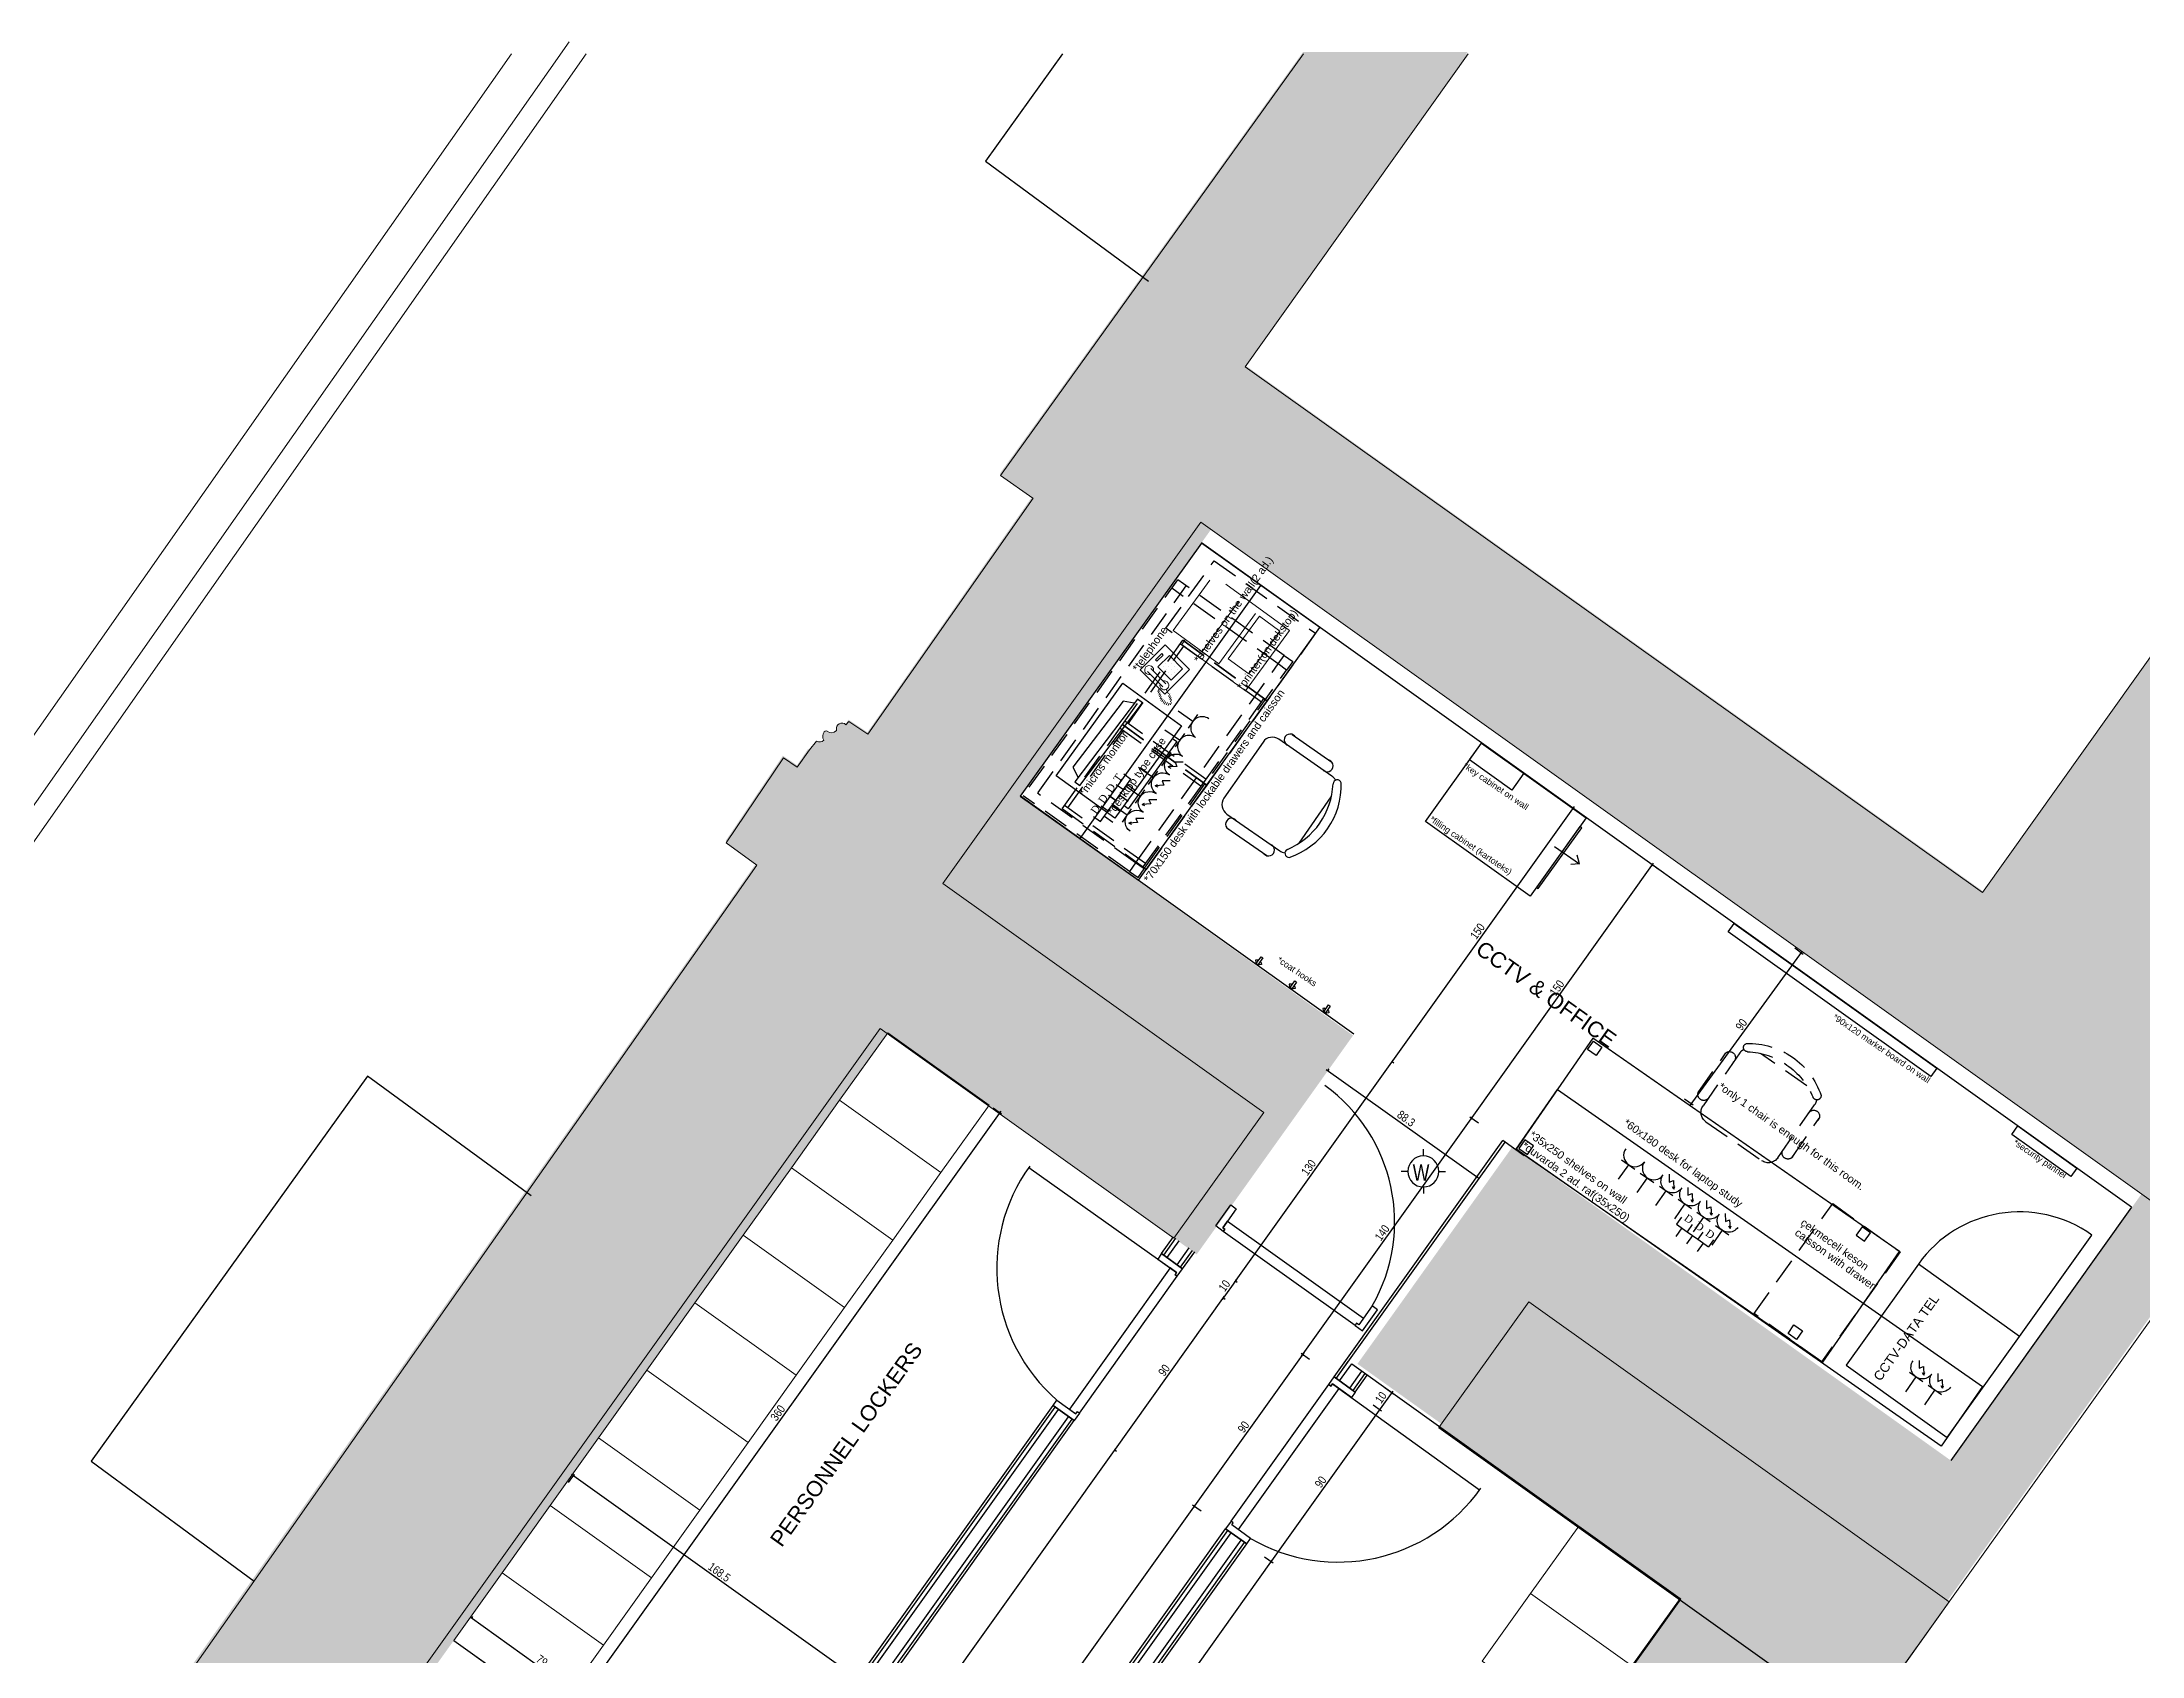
# Model space of a CAD drawing. Header units: millimetres. Extents: x 2562 to 7288, y 778 to 5635.
# Drawn here: x 5071 to 6084, y 4051 to 4829 of the extents above; entities that cross this region are included whole.
import ezdxf

# ---------------------------------------------------------------- set-up
doc = ezdxf.new("R2010")
doc.units = ezdxf.units.MM
doc.linetypes.add('D-A100-11$0$DASHED2', pattern=[0.375, 0.25, -0.125])
for name, color, linetype in [('0-gnl-barme-tarama', 251, 'Continuous'), ('0-gnl-kapi', 5, 'Continuous'), ('0-gnl-knst-metal', 3, 'Continuous'), ('0-gnl-olcu', 252, 'Continuous'), ('2-tef-hrkt-mobilya', 251, 'Continuous'), ('3-dvr-alcıkarton', 11, 'Continuous'), ('4-dsm-gorunus', 241, 'Continuous'), ('BH-DO-NOTLAR', 12, 'Continuous'), ('rev1', 7, 'Continuous')]:
    doc.layers.add(name, color=color, linetype=linetype)
for name, color, linetype, lineweight in [('e2_hatch', 250, 'Continuous', 0), ('E_BL_DAT', 7, 'Continuous', 30), ('E_BL_PRI', 7, 'Continuous', 30), ('e_telephone&data', 3, 'Continuous', 30), ('EHAT_PRI', 140, 'Continuous', 30), ('x-ref_base plan 1$0$SHG-FIXEDFURNITURE', 30, 'Continuous', 18), ('x-ref_base plan 1$0$SHG-LANDSCAPING', 252, 'Continuous', 18), ('x-ref_base plan 1$0$SHG-WALL-HATCH', 252, 'Continuous', 5), ('x-ref_base plan 1$0$SHG-WALLS LOW LEVEL', 40, 'Continuous', 25), ('x-ref_base plan 1$0$SHG-WALLS-EXISTING', 214, 'Continuous', 18)]:
    doc.layers.add(name, color=color, linetype=linetype, lineweight=lineweight)
doc.styles.add('geomim', font='ARIALN.TTF')
doc.styles.add('OFIS', font='times.ttf', dxfattribs={"width": 0.6, "height": 0.2})
doc.styles.get("Standard").update_dxf_attribs({"font": 'arial.ttf'})
doc.styles.add('TG-3', font='tg_türkçe.shx')
doc.dimstyles.new('geomim-20', dxfattribs={"dimtxt": 4, "dimasz": 1, "dimexe": 1, "dimexo": 1, "dimgap": 1, "dimtad": 1, "dimdec": 1, "dimdsep": 46, "dimtxsty": 'geomim', "dimblk": 'ARCHTICK', "dimcen": -1, "dimdle": 1, "dimadec": 0, "dimazin": 0, "dimtfac": 1, "dimtdec": 1, "dimtofl": 0, "dimtmove": 2, "dimatfit": 3, "dimldrblk": 'DOT', "dimfxl": 4, "dimfxlon": 1, "dimtolj": 1, "dimtzin": 0, "dimarcsym": 0})

# ---------------------------------------------------------------- blocks, each defined once
blk = doc.blocks.new('_ArchTick')
at = {"color": 0, "linetype": 'ByBlock', "const_width": 0.15}
blk.add_lwpolyline([(-0.5, -0.5), (0.5, 0.5)], dxfattribs=at)
blk = doc.blocks.new('_Dot')
at = {"color": 0, "linetype": 'ByBlock', "lineweight": -2}
blk.add_line((-0.5, 0), (-1, 0), dxfattribs=at)
at = {"color": 0, "linetype": 'ByBlock', "const_width": 0.5}
blk.add_lwpolyline([(-0.25, 0, 1), (0.25, 0, 1)], format="xyb", close=True, dxfattribs=at)
blk = doc.blocks.new('*D246')
at = {"layer": '0-gnl-olcu', "color": 0, "lineweight": -2, "ltscale": 3, "transparency": 16777216}
for p, q in [((-51128.5, -18118.6), (-50897.2, -17794.8)), ((-50897.8, -17795.6), (-50897, -17796.2)), ((-51127.9, -18117.8), (-51127.1, -18118.4))]:
    blk.add_line(p, q, dxfattribs=at)
for p, rotation in [((-50897.8, -17795.6), 54.4652152975009), ((-51127.9, -18117.8), 234.4652152975009)]:
    blk.add_blockref('_ArchTick', p, dxfattribs=dict(at, rotation=rotation))
at = {"layer": '0-gnl-olcu', "color": 0, "ltscale": 3, "transparency": 16777216, "insert": (-51015.3, -17954.9), "char_height": 4, "attachment_point": 5, "rotation": 54.4652, "style": 'geomim'}
blk.add_mtext('\\A1;396', dxfattribs=at)
blk = doc.blocks.new('*D247')
at = {"layer": '0-gnl-olcu', "color": 0, "lineweight": -2, "ltscale": 3, "transparency": 16777216}
for p, q in [((-50898.4, -17796.4), (-50844.9, -17721.5)), ((-50845.5, -17722.3), (-50844.7, -17722.9)), ((-50897.8, -17795.6), (-50897, -17796.2))]:
    blk.add_line(p, q, dxfattribs=at)
for p, rotation in [((-50845.5, -17722.3), 54.4652152975009), ((-50897.8, -17795.6), 234.4652152975009)]:
    blk.add_blockref('_ArchTick', p, dxfattribs=dict(at, rotation=rotation))
at = {"layer": '0-gnl-olcu', "color": 0, "ltscale": 3, "transparency": 16777216, "insert": (-50874.1, -17757.2), "char_height": 4, "attachment_point": 5, "rotation": 54.4652, "style": 'geomim'}
blk.add_mtext('\\A1;90', dxfattribs=at)
blk = doc.blocks.new('*D248')
at = {"layer": '0-gnl-olcu', "color": 0, "lineweight": -2, "ltscale": 3, "transparency": 16777216}
for p, q in [((-50846, -17723.2), (-50839.1, -17713.4)), ((-50839.7, -17714.2), (-50838.8, -17714.8)), ((-50845.5, -17722.3), (-50844.7, -17722.9))]:
    blk.add_line(p, q, dxfattribs=at)
for p, rotation in [((-50839.7, -17714.2), 54.4652152975009), ((-50845.5, -17722.3), 234.4652152975009)]:
    blk.add_blockref('_ArchTick', p, dxfattribs=dict(at, rotation=rotation))
at = {"layer": '0-gnl-olcu', "color": 0, "ltscale": 3, "transparency": 16777216, "insert": (-50845, -17716.5), "char_height": 4, "attachment_point": 5, "rotation": 54.4652, "style": 'geomim'}
blk.add_mtext('\\A1;10', dxfattribs=at)
blk = doc.blocks.new('*D249')
at = {"layer": '0-gnl-olcu', "color": 0, "lineweight": -2, "ltscale": 3, "transparency": 16777216}
for p, q in [((-50840.2, -17715), (-50763.5, -17607.6)), ((-50764.1, -17608.4), (-50763.3, -17609)), ((-50839.7, -17714.2), (-50838.8, -17714.8))]:
    blk.add_line(p, q, dxfattribs=at)
for p, rotation in [((-50764.1, -17608.4), 54.4652152975009), ((-50839.7, -17714.2), 234.4652152975009)]:
    blk.add_blockref('_ArchTick', p, dxfattribs=dict(at, rotation=rotation))
at = {"layer": '0-gnl-olcu', "color": 0, "ltscale": 3, "transparency": 16777216, "insert": (-50804.4, -17659.5), "char_height": 4, "attachment_point": 5, "rotation": 54.4652, "style": 'geomim'}
blk.add_mtext('\\A1;130', dxfattribs=at)
blk = doc.blocks.new('*D250')
at = {"layer": '0-gnl-olcu', "color": 0, "lineweight": -2, "ltscale": 3, "transparency": 16777216}
for p, q in [((-50764.7, -17609.2), (-50676.3, -17485.5)), ((-50676.9, -17486.4), (-50676.1, -17486.9)), ((-50764.1, -17608.4), (-50763.3, -17609))]:
    blk.add_line(p, q, dxfattribs=at)
for p, rotation in [((-50676.9, -17486.4), 54.4652152975009), ((-50764.1, -17608.4), 234.4652152975009)]:
    blk.add_blockref('_ArchTick', p, dxfattribs=dict(at, rotation=rotation))
at = {"layer": '0-gnl-olcu', "color": 0, "ltscale": 3, "transparency": 16777216, "insert": (-50723, -17545.6), "char_height": 4, "attachment_point": 5, "rotation": 54.4652, "style": 'geomim'}
blk.add_mtext('\\A1;150', dxfattribs=at)
blk = doc.blocks.new('*D260')
at = {"layer": '0-gnl-olcu', "color": 0, "lineweight": -2, "ltscale": 3, "transparency": 16777216}
for p, q in [((-51208.7, -17876.1), (-51142.8, -17923.2)), ((-51208, -17876.9), (-51207.3, -17875.9)), ((-51143.7, -17922.8), (-51143, -17921.8))]:
    blk.add_line(p, q, dxfattribs=at)
for p, rotation in [((-51207.9, -17876.7), 144.4652152973796), ((-51143.6, -17922.6), 324.4652152973796)]:
    blk.add_blockref('_ArchTick', p, dxfattribs=dict(at, rotation=rotation))
at = {"layer": '0-gnl-olcu', "color": 0, "ltscale": 3, "transparency": 16777216, "insert": (-51174, -17897.2), "char_height": 4, "attachment_point": 5, "rotation": 324.4652, "style": 'geomim'}
blk.add_mtext('\\A1;79', dxfattribs=at)
blk = doc.blocks.new('*D285')
at = {"layer": '0-gnl-olcu', "color": 0, "lineweight": -2, "ltscale": 3, "transparency": 16777216}
for p, q in [((-51161.2, -17811.3), (-51158.3, -17807.3)), ((-51020.9, -17906.6), (-51159.7, -17807.5)), ((-51024.1, -17909.3), (-51021.1, -17905.2))]:
    blk.add_line(p, q, dxfattribs=at)
for p, rotation in [((-51158.8, -17808.1), 144.4652152973796), ((-51021.7, -17906), 324.4652152973796)]:
    blk.add_blockref('_ArchTick', p, dxfattribs=dict(at, rotation=rotation))
at = {"layer": '0-gnl-olcu', "color": 0, "ltscale": 3, "transparency": 16777216, "insert": (-51088.5, -17854.6), "char_height": 4, "attachment_point": 5, "rotation": 324.4652, "style": 'geomim'}
blk.add_mtext('\\A1;168.5', dxfattribs=at)
blk = doc.blocks.new('*D288')
at = {"layer": '0-gnl-olcu', "color": 0, "lineweight": -2, "ltscale": 3, "transparency": 16777216}
for p, q in [((-50795.9, -17612.2), (-50722.4, -17664.6)), ((-50795.1, -17612.8), (-50794.5, -17611.9)), ((-50723.3, -17664), (-50722.7, -17663.2))]:
    blk.add_line(p, q, dxfattribs=at)
for p, rotation in [((-50795.1, -17612.8), 144.4652152973796), ((-50723.3, -17664), 324.4652152973796)]:
    blk.add_blockref('_ArchTick', p, dxfattribs=dict(at, rotation=rotation))
at = {"layer": '0-gnl-olcu', "color": 0, "ltscale": 3, "transparency": 16777216, "insert": (-50757.4, -17635.9), "char_height": 4, "attachment_point": 5, "rotation": 324.4652, "style": 'geomim'}
blk.add_mtext('\\A1;88.3', dxfattribs=at)
blk = doc.blocks.new('CHAIR7')
at = {"color": 0}
for p, q in [((0.508, 0.305), (0.076, 0.305)), ((0.13, 0.382), (0.454, 0.382)), ((0, 0.229), (0, -0.229)), ((0.584, -0.189), (0.584, 0.189)), ((0.076, -0.305), (0.508, -0.305)), ((0.13, -0.381), (0.454, -0.381))]:
    blk.add_line(p, q, dxfattribs=at)
for centre, radius, start, end in [((0.076, 0.229), 0.0762, 90, 180), ((0.141, 0.344), 0.0397, 73.7398, 286.2602), ((0.443, 0.344), 0.0397, 253.7398, 106.2602), ((0.508, 0.229), 0.0762, 62.4156, 90), ((0.568, 0.282), 0.0279, 53.3099, 212.0274), ((0.178, 0), 0.508, 323.1301, 36.8699), ((0.123, 0), 0.499, 327.5758, 32.4242), ((0.076, -0.229), 0.0762, 180, 270), ((0.568, -0.282), 0.0279, 147.9726, 306.6901), ((0.141, -0.343), 0.0397, 73.7398, 286.2602), ((0.443, -0.343), 0.0397, 253.7398, 106.2602), ((0.508, -0.229), 0.0762, 270, 297.5844)]:
    blk.add_arc(centre, radius, start, end, dxfattribs=at)
blk = doc.blocks.new('RECTANG')
for p, q in [((1, 1), (0, 1)), ((0, 1), (0, 0)), ((1, 0), (1, 1)), ((0, 0), (1, 0))]:
    blk.add_line(p, q)
blk = doc.blocks.new('FNPHONE')
for p, q in [((-7.29, 6.54), (-7.29, 1.54)), ((-6.29, 6.54), (-6.29, 1.54)), ((-9.1, 0.22), (-9.7, 0.02)), ((-8.9, 0.62), (-9.5, 0.42)), ((-8.7, 1.02), (-9.3, 0.82)), ((-8.5, 1.42), (-9.1, 1.22)), ((-8.3, 1.82), (-8.9, 1.62)), ((-7.14, 0.56), (-7.5, -0.58)), ((-3.87, 4.85), (-3.87, 4.85)), ((-3.87, 3.91), (-3.87, 3.91)), ((-3.87, 2.97), (-3.87, 2.97)), ((-3.87, 2.03), (-3.87, 2.03)), ((-2.94, 4.85), (-2.94, 4.85)), ((-2.94, 3.91), (-2.94, 3.91)), ((-2.94, 2.97), (-2.94, 2.97)), ((-2.94, 2.03), (-2.94, 2.03)), ((-2, 4.85), (-2, 4.85)), ((-2, 3.91), (-2, 3.91)), ((-2, 2.97), (-2, 2.97)), ((-2, 2.03), (-2, 2.03)), ((-9.3, -0.18), (-9.9, -0.38)), ((-9.3, -0.58), (-9.9, -0.78)), ((-9.3, -0.98), (-9.9, -1.18)), ((-9.3, -1.38), (-9.9, -1.58)), ((-9.1, -1.78), (-9.7, -1.98)), ((-8.9, -2.18), (-9.5, -2.38)), ((-8.43, -2.46), (-9.03, -2.66)), ((-7.9, -1.98), (-8.5, -2.18)), ((-7.7, -1.58), (-8.3, -1.78)), ((-7.5, -1.18), (-8.1, -1.38)), ((-7.3, -0.78), (-7.9, -0.98))]:
    blk.add_line(p, q)
for centre, start, end in [((-6.79, 6.54), 298.4915, 241.5085), ((-6.79, 1.54), 118.4915, 61.5085)]:
    blk.add_arc(centre, 1.05, start, end)
for p, xscale, yscale, zscale in [((-8.21, 0), 8.20528234483245, 8.104073169521023, 8.20528234483245), ((-4.81, 1.25), 3.75, 4.375, 3.75), ((-4.03, 6.72), 2.03125, 0.46875, 2.03125)]:
    blk.add_blockref('RECTANG', p, dxfattribs=dict(xscale=xscale, yscale=yscale, zscale=zscale))
blk = doc.blocks.new('TELEPH')
at = {"xscale": -2.071831620999998, "yscale": 2.071831620999998, "zscale": 2.071831620999998, "rotation": 180.0000000000012}
blk.add_blockref('FNPHONE', (-2022.6, -1052.6), dxfattribs=at)
blk = doc.blocks.new('50-608')
at = {"layer": 'e_telephone&data'}
for p, q in [((0, 1.17), (0, 1.67)), ((-1.17, 0), (-1.67, 0)), ((1.17, 0), (1.67, 0)), ((0, -1.17), (0, -1.67))]:
    blk.add_line(p, q, dxfattribs=at)
blk.add_circle((0, 0), 1.17, dxfattribs=at)
at = {"layer": 'e_telephone&data', "color": 7, "style": 'TG-3', "width": 0.8}
blk.add_text('W', height=1.25, dxfattribs=at).set_placement((-0.46, -0.71))
blk = doc.blocks.new('P')
at = {"layer": 'E_BL_PRI'}
blk.add_line((-13, -6.1), (-13, 5.8), dxfattribs=at)
blk.add_arc((-21.4, 0), 8.33, 270, 90, dxfattribs=at)
at = {"layer": 'EHAT_PRI'}
blk.add_line((-13, 0), (0, 0), dxfattribs=at)
blk = doc.blocks.new('UPS')
at = {"layer": 'E_BL_PRI'}
for p, q in [((-21535.2, -19151.4), (-21537.4, -19151.3)), ((-21537.4, -19151.3), (-21536.2, -19155.3)), ((-21536.5, -19147.8), (-21535.2, -19151.4)), ((-21534.6, -19158.1), (-21530.1, -19151.7)), ((-21536.2, -19155.3), (-21537.1, -19154.3)), ((-21536.2, -19155.3), (-21536, -19154))]:
    blk.add_line(p, q, dxfattribs=at)
blk.add_arc((-21536.8, -19151.6), 5.51, 235, 55, dxfattribs=at)
at = {"layer": 'EHAT_PRI'}
blk.add_line((-21532.3, -19154.8), (-21525.2, -19159.8), dxfattribs=at)
blk = doc.blocks.new('PD')
at = {"layer": 'E_BL_DAT'}
for p, q in [((-7.9, 23), (-7.9, 12.5)), ((-7.9, 12.5), (7.9, 12.5)), ((7.9, 23), (7.9, 12.5))]:
    blk.add_line(p, q, dxfattribs=at)
at = {"layer": 'E_BL_DAT', "color": 4}
blk.add_line((0, 12.5), (0, 0), dxfattribs=at)
at = {"layer": 'E_BL_DAT', "color": 3, "linetype": 'Continuous', "style": 'OFIS'}
blk.add_text('D', height=9, dxfattribs=at).set_placement((-4.3, 21.7))
blk = doc.blocks.new('computer_plan')
at = {"color": 0, "linetype": 'ByBlock'}
blk.add_lwpolyline([(-25, 0), (-25, 3), (25, 3), (25, 0)], close=True, dxfattribs=at)
blk.add_lwpolyline([(-22.4, 3), (-20, 8), (20, 8), (22.4, 3)], dxfattribs=at)
blk = doc.blocks.new('boh')
at = {"layer": '0-gnl-barme-tarama'}
blk.add_hatch(color=256, dxfattribs=at).paths.add_polyline_path([(-50495.7, -17868.93), (-50698.33, -17724.21), (-50741.63, -17784.83), (-50581.32, -17899.33), (-50837.05, -18257.38), (-50896.62, -18340.79), (-51053.27, -18228.91), (-51095.11, -18287.5), (-50896.15, -18429.61)])
at = {"layer": 'rev1', "ltscale": 3}
h = blk.add_hatch(dxfattribs=at)
h.set_pattern_fill('ANSI36', color=251, angle=54.46522)
h.set_pattern_definition([(99.465215, (-47418.1403, 264.5756), (-4.04549296, 4.9584802), [7.9375, -1.5875, 0, -1.5875])])
h.paths.add_polyline_path([(-50985.33, -18553.13), (-50958.97, -18516.23), (-51106.44, -18410.9), (-51124.66, -18436.41), (-51124.66, -18436.41), (-51192.08, -18530.81), (-51491.15, -18316.38), (-51420.63, -18217.63), (-51472.28, -18181.56), (-51394.98, -18073.33), (-51219.03, -18199), (-51149.87, -18102.16), (-51295.53, -17998.13), (-51006.99, -17594.14), (-50858.38, -17701.39), (-50782.99, -17595.84), (-50943.37, -17480.58), (-50851.64, -17352.14), (-50402.89, -17672.24), (-50494.71, -17800.82), (-50706.29, -17649.7), (-50780.89, -17754.15), (-50624.21, -17866.04), (-50913.45, -18271.02), (-51074.76, -18156.21), (-51143.55, -18252.51), (-50989.35, -18362.24), (-51001.36, -18379.05), (-50908.41, -18445.43), (-50371.75, -17693.67), (-50521.85, -17586.47), (-50479.85, -17525.93), (-50835.29, -17272.55), (-50727.73, -17121.67), (-50807.08, -17121.67), (-50953.26, -17324.94), (-50937.55, -17335.86), (-51017.12, -17449.67), (-51026.27, -17443.57), (-51038.95, -17462.59), (-51045.74, -17457.74), (-51051.03, -17465.57), (-51057.86, -17460.95), (-51085.43, -17501.97), (-51070.51, -17512.44), (-51420.02, -18009.38), (-51432.49, -18000.81), (-51455.53, -18032.47), (-51447.35, -18038.22), (-51449.05, -18040.69), (-51443.75, -18047.14), (-51552.85, -18194.01), (-51564.64, -18185.66), (-51586.65, -18215.31), (-51573.83, -18224.46), (-51590.22, -18249), (-51527.45, -18293.83), (-51556.19, -18339.03), (-51157.76, -18627.66), (-51143.01, -18607.01), (-51196.72, -18568.66), (-51117.97, -18458.39)])
blk.add_lwpolyline([(-50741.63, -17784.83), (-50581.32, -17899.33), (-50837.05, -18257.38)])
at = {"layer": '0-gnl-kapi'}
for p, q in [((-50871.2, -17707.94), (-50939.37, -17659.59)), ((-50789.81, -17766.06), (-50721.97, -17814.86))]:
    blk.add_line(p, q, dxfattribs=at)
for points in [[(-50849.2, -17687.68), (-50841.93, -17677.51), (-50839.32, -17679.37), (-50845.83, -17688.5), (-50844.79, -17689.25), (-50845.54, -17690.29)], [(-50849.2, -17687.68), (-50841.93, -17677.51), (-50839.32, -17679.37), (-50845.83, -17688.5), (-50844.79, -17689.25), (-50845.54, -17690.29)], [(-50845.54, -17690.29), (-50844.79, -17689.25), (-50845.83, -17688.5), (-50843.59, -17685.36), (-50778.03, -17732.19), (-50780.27, -17735.33), (-50781.31, -17734.58), (-50782.06, -17735.63)], [(-50865.15, -17708.29), (-50875.32, -17701.02), (-50877.19, -17703.64), (-50868.06, -17710.16), (-50868.81, -17711.2), (-50867.76, -17711.95)], [(-50865.15, -17708.29), (-50875.32, -17701.02), (-50877.19, -17703.64), (-50868.06, -17710.16), (-50868.81, -17711.2), (-50867.76, -17711.95)], [(-50867.76, -17711.95), (-50868.81, -17711.2), (-50868.06, -17710.16), (-50871.2, -17707.92), (-50919.77, -17775.92), (-50916.63, -17778.17), (-50915.89, -17777.12), (-50914.84, -17777.87)], [(-50771.14, -17728.07), (-50773.75, -17726.2), (-50780.27, -17735.33), (-50781.31, -17734.58), (-50782.06, -17735.63), (-50778.4, -17738.24)], [(-50794.73, -17764.11), (-50793.68, -17764.86), (-50792.93, -17763.81), (-50789.79, -17766.06), (-50838.37, -17834.06), (-50841.51, -17831.82), (-50840.76, -17830.78), (-50841.8, -17830.03)], [(-50792.11, -17760.45), (-50781.94, -17767.72), (-50783.81, -17770.33), (-50792.93, -17763.81), (-50793.68, -17764.86), (-50794.73, -17764.11)], [(-50792.11, -17760.45), (-50781.94, -17767.72), (-50783.81, -17770.33), (-50792.93, -17763.81), (-50793.68, -17764.86), (-50794.73, -17764.11)], [(-50927.63, -17774.26), (-50925.76, -17771.65), (-50916.63, -17778.17), (-50915.89, -17777.12), (-50914.84, -17777.87), (-50917.45, -17781.53)], [(-50834.25, -17840.96), (-50832.38, -17838.34), (-50841.51, -17831.82), (-50840.76, -17830.78), (-50841.8, -17830.03), (-50844.42, -17833.69)]]:
    blk.add_lwpolyline(points, close=True, dxfattribs=at)
for centre, radius, start, end in [((-50844.17, -17685.76), 81.2, 330.13064, 54.10067), ((-50870.46, -17708.05), 84.28, 144.25348, 228.98989), ((-50790.17, -17765.4), 84.28, 239.94054, 324.67695)]:
    blk.add_arc(centre, radius, start, end, dxfattribs=at)
at = {"layer": '0-gnl-knst-metal', "color": 252}
for p, q in [((-50708.1, -17648.41), (-50708.1, -17648.41)), ((-50703.22, -17651.9), (-50703.22, -17651.9)), ((-50872.67, -17702.91), (-50866.86, -17694.78)), ((-50867.79, -17706.4), (-50861.98, -17698.26)), ((-50789.47, -17762.34), (-50783.65, -17754.2)), ((-50789.47, -17762.34), (-50783.65, -17754.2)), ((-50784.58, -17765.83), (-50778.77, -17757.69)), ((-50784.58, -17765.83), (-50778.77, -17757.69)), ((-51155.14, -18098.4), (-50924.98, -17776.15)), ((-51150.25, -18101.89), (-50920.1, -17779.64)), ((-51071.93, -18157.83), (-50841.77, -17835.58)), ((-51067.05, -18161.32), (-50836.89, -17839.07))]:
    blk.add_line(p, q, dxfattribs=at)
at = {"layer": '2-tef-hrkt-mobilya', "linetype": 'D-A100-11$0$DASHED2', "ltscale": 50}
for p, q in [((-50939.11, -17476.14, 0), (-50867.47, -17376.22, 0)), ((-50934.82, -17478.74, -0.01), (-50863.4, -17379.12, 0)), ((-50819.08, -17416.76, 0), (-50870.39, -17380.28, 0)), ((-50816.18, -17412.69, 0), (-50867.47, -17376.22, 0)), ((-50887.58, -17512.32, -0.01), (-50819.08, -17416.76, 0)), ((-50883.52, -17515.24, 0), (-50815.01, -17419.67, 0)), ((-50890.74, -17516.73, -0.01), (-50942.05, -17480.25, -0.01)), ((-50887.8, -17512.68, -0.01), (-50935.07, -17479.08, -0.01))]:
    blk.add_line(p, q, dxfattribs=at)
at = {"layer": '2-tef-hrkt-mobilya'}
blk.add_line((-50827.65, -17378.88, 0), (-50914.74, -17500.83), dxfattribs=at)
at = {"layer": '2-tef-hrkt-mobilya', "color": 12, "linetype": 'D-A100-11$0$DASHED2', "ltscale": 50, "extrusion": (0.000102458, 5.26332e-05, 1)}
for p, q in [((-50891.39, -17445.53, 0.01), (-50864.6, -17408.14, 0)), ((-50866.23, -17406.97, 0), (-50827.21, -17434.93, 0)), ((-50826.04, -17433.3, 0), (-50855.16, -17473.95, 0.01)), ((-50920.51, -17486.17, 0.01), (-50893.72, -17448.78, 0.01)), ((-50895.35, -17447.62, 0.01), (-50856.33, -17475.57, 0.01)), ((-50854, -17472.32, 0.01), (-50893.02, -17444.36, 0.01)), ((-50855.16, -17473.95, 0.01), (-50884.28, -17514.59, 0.01)), ((-50883.12, -17512.96, 0.01), (-50922.14, -17485.01, 0.01))]:
    blk.add_line(p, q, dxfattribs=at)
at = {"layer": '2-tef-hrkt-mobilya', "linetype": 'D-A100-11$0$DASHED2', "ltscale": 50, "extrusion": (8.41021e-05, -5.85164e-05, -1)}
for p, q in [((-50616.64, -17623.4, 0), (-50603.33, -17604.26, 0)), ((-50596.54, -17604.25, 0), (-50614.3, -17629.77, 0)), ((-50564.22, -17620.05, 0.01), (-50586.56, -17604.51, 0)), ((-50578.27, -17654.84, 0.01), (-50560.51, -17629.32, 0.01)), ((-50612.93, -17637.41, 0), (-50585.9, -17656.21, 0.01)), ((-50571.54, -17654.78, 0.01), (-50558.23, -17635.64, 0.01))]:
    blk.add_line(p, q, dxfattribs=at)
at = {"layer": '2-tef-hrkt-mobilya', "ltscale": 3}
blk.add_line((-50461.65, -17740.89), (-50426.78, -17692.06), dxfattribs=at)
at = {"layer": '2-tef-hrkt-mobilya', "extrusion": (-5.95483e-05, -8.33765e-05, -1), "elevation": 4.48}
blk.add_lwpolyline([(50799.08, -17399.1), (50856.13, -17358.54), (50943.49, -17480.48), (50886.44, -17521.04), (50799.08, -17399.1)], dxfattribs=at)
at = {"layer": '2-tef-hrkt-mobilya', "color": 12, "linetype": 'D-A100-11$0$DASHED2', "ltscale": 50, "extrusion": (0.000102458, 5.26332e-05, 1), "elevation": -6.12}
for points in [[(-50801.12, -17401.95), (-50824.42, -17434.46), (-50873.19, -17399.52), (-50849.89, -17367)], [(-50824.42, -17434.46), (-50853.54, -17475.11), (-50894.18, -17445.99), (-50865.06, -17405.34)], [(-50853.54, -17475.11), (-50882.66, -17515.75), (-50923.3, -17486.63), (-50894.18, -17445.99)]]:
    blk.add_lwpolyline(points, close=True, dxfattribs=at)
at = {"layer": '2-tef-hrkt-mobilya', "linetype": 'D-A100-11$0$DASHED2', "ltscale": 800, "extrusion": (0.000246011, 0.001021, 0.999999), "elevation": -30.29}
blk.add_lwpolyline([(-50819.08, -17416.74), (-50816.16, -17412.68), (-50812.1, -17415.59), (-50815.01, -17419.65)], close=True, dxfattribs=at)
at = {"layer": '2-tef-hrkt-mobilya'}
for points in [[(-50897.81, -17491.16), (-50926.18, -17470.66), (-50894.01, -17426.05), (-50865.64, -17446.55)], [(-50700.66, -17469.4), (-50706.48, -17477.53), (-50726.82, -17463), (-50721.01, -17454.87)], [(-50828.86, -17561.73), (-50829.67, -17561.15), (-50827.35, -17557.9), (-50826.53, -17558.48)], [(-50812.58, -17573.36), (-50813.39, -17572.78), (-50811.07, -17569.52), (-50810.26, -17570.1)], [(-50796.31, -17584.98), (-50797.12, -17584.4), (-50794.79, -17581.15), (-50793.98, -17581.73)]]:
    blk.add_lwpolyline(points, close=True, dxfattribs=at)
for points in [[(-50870.02, -17452.64), (-50868, -17454.1), (-50891.39, -17486.54), (-50893.42, -17485.08)], [(-50828.97, -17560.17), (-50829.1, -17559.39), (-50830.09, -17559.55), (-50829.76, -17561.53), (-50829.26, -17561.44)], [(-50828.15, -17560.75), (-50827.37, -17560.62), (-50827.21, -17561.61), (-50829.18, -17561.94), (-50829.26, -17561.44)], [(-50812.69, -17571.79), (-50812.82, -17571.01), (-50813.81, -17571.18), (-50813.48, -17573.15), (-50812.99, -17573.07)], [(-50811.88, -17572.38), (-50811.1, -17572.25), (-50810.93, -17573.23), (-50812.91, -17573.56), (-50812.99, -17573.07)], [(-50796.42, -17583.42), (-50796.55, -17582.64), (-50797.53, -17582.8), (-50797.21, -17584.77), (-50796.71, -17584.69)], [(-50795.6, -17584), (-50794.82, -17583.87), (-50794.66, -17584.86), (-50796.63, -17585.18), (-50796.71, -17584.69)]]:
    blk.add_lwpolyline(points, dxfattribs=at)
at = {"layer": '2-tef-hrkt-mobilya', "ltscale": 3}
for points in [[(-50670.55, -17490.9), (-50697.58, -17528.74), (-50748.03, -17492.71), (-50721.01, -17454.87)], [(-50693.72, -17525.05), (-50672.79, -17495.75), (-50673.61, -17495.17), (-50694.53, -17524.47)], [(-50504.46, -17615.67), (-50602.11, -17545.93), (-50599.21, -17541.86), (-50501.55, -17611.6)], [(-50434.04, -17659.82), (-50436.95, -17663.89), (-50465.43, -17643.55), (-50462.53, -17639.48)], [(-50510.48, -17706.02), (-50545.35, -17754.84), (-50496.53, -17789.72), (-50461.65, -17740.89)]]:
    blk.add_lwpolyline(points, close=True, dxfattribs=at)
at = {"layer": '2-tef-hrkt-mobilya', "linetype": 'D-A100-11$0$DASHED2', "ltscale": 800, "extrusion": (-0.000887843, -0.000561358, 0.999999), "elevation": 55.01}
blk.add_lwpolyline([(-50887.81, -17512.64), (-50890.72, -17516.7), (-50886.65, -17519.62), (-50883.74, -17515.55)], close=True, dxfattribs=at)
at = {"layer": '2-tef-hrkt-mobilya', "extrusion": (8.41021e-05, -5.85164e-05, -1), "elevation": -3.21}
blk.add_lwpolyline([(50667.33, -17597.09), (50704.41, -17650.59), (50556.55, -17753.36), (50519.53, -17699.93)], close=True, dxfattribs=at)
at = {"layer": '2-tef-hrkt-mobilya', "linetype": 'D-A100-11$0$DASHED2', "ltscale": 800, "extrusion": (0.000315371, -0.000218103, 1), "elevation": -12.16}
blk.add_lwpolyline([(-50663.02, -17601.41), (-50665.86, -17605.52), (-50669.97, -17602.67), (-50667.13, -17598.56)], close=True, dxfattribs=at)
at = {"layer": '2-tef-hrkt-mobilya', "extrusion": (1.94112e-07, 1.0165e-07, 1), "elevation": -0.03}
blk.add_lwpolyline([(-50704.41, -17650.59), (-50684.47, -17621.82), (-50479.56, -17765.03), (-50499.49, -17793.8)], close=True, dxfattribs=at)
at = {"layer": '2-tef-hrkt-mobilya', "linetype": 'D-A100-11$0$DASHED2', "ltscale": 800, "extrusion": (0.00031511, -0.00021848, 1), "elevation": -12.14}
blk.add_lwpolyline([(-50698.9, -17653.19), (-50696.06, -17649.08), (-50700.17, -17646.23), (-50703.01, -17650.34)], close=True, dxfattribs=at)
at = {"layer": '2-tef-hrkt-mobilya', "color": 12, "linetype": 'D-A100-11$0$DASHED2', "ltscale": 50, "extrusion": (-5.26332e-05, 0.000102458, 1), "elevation": 0.84}
blk.add_lwpolyline([(-50551.77, -17676.89), (-50519.25, -17700.19), (-50557.2, -17753.24), (-50589.71, -17729.94)], close=True, dxfattribs=at)
at = {"layer": '2-tef-hrkt-mobilya', "linetype": 'D-A100-11$0$DASHED2', "ltscale": 800, "extrusion": (-0.000314129, 0.000219889, 1), "elevation": 11.98}
blk.add_lwpolyline([(-50537.61, -17688.07), (-50540.47, -17692.17), (-50536.38, -17695.03), (-50533.51, -17690.93)], close=True, dxfattribs=at)
at = {"layer": '2-tef-hrkt-mobilya', "linetype": 'D-A100-11$0$DASHED2', "ltscale": 800, "extrusion": (-0.000316344, 0.000216689, 1), "elevation": 12.15}
blk.add_lwpolyline([(-50573.27, -17739.53), (-50570.44, -17735.4), (-50566.32, -17738.23), (-50569.15, -17742.35)], close=True, dxfattribs=at)
at = {"layer": '2-tef-hrkt-mobilya', "linetype": 'D-A100-11$0$DASHED2', "ltscale": 50, "extrusion": (8.41021e-05, -5.85164e-05, -1)}
for centre, radius, start, end in [((50601.53, -17606.49, -3.23), 2.86, 18.56915, 231.08956), ((50592.04, -17607.38, -3.23), 5.49, 34.82935, 62.41379), ((50592.77, -17601.65, -3.23), 2.01, 272.80194, 71.51941), ((50592.1, -17636.3, -3.23), 36.58, 87.95945, 161.69925), ((50594.38, -17639.57, -3.23), 35.92, 92.4051, 157.2536), ((50613.93, -17624.31, -3.23), 2.86, 198.56915, 51.08956), ((50559.38, -17624.88, -3.23), 2.01, 178.13929, 336.85676), ((50609.79, -17632.9, -3.23), 5.49, 304.82935, 34.82935), ((50560.94, -17634.73, -3.23), 2.86, 18.56915, 231.08956), ((50565.01, -17626.19, -3.23), 5.49, 187.24491, 214.82935), ((50582.77, -17651.71, -3.23), 5.49, 214.82935, 304.82935), ((50573.34, -17652.56, -3.23), 2.86, 198.56915, 51.08956)]:
    blk.add_arc(centre, radius, start, end, dxfattribs=at)
at = {"layer": '2-tef-hrkt-mobilya', "ltscale": 3}
blk.add_arc((-50461.65, -17740.89), 60, 54.46522, 144.46522, dxfattribs=at)
at = {"layer": '3-dvr-alcıkarton'}
for p, q in [((-50792.11, -17760.45), (-50710.74, -17646.53)), ((-50791.09, -17761.18), (-50709.73, -17647.25)), ((-50700.57, -17653.79), (-50710.74, -17646.53)), ((-50701.59, -17653.06), (-50701.59, -17653.06)), ((-50700.57, -17653.79), (-50700.57, -17653.79)), ((-50875.32, -17701.02), (-50869.51, -17692.89)), ((-50874.3, -17701.75), (-50868.49, -17693.61)), ((-50875.32, -17701.02), (-50865.15, -17708.29)), ((-50866.16, -17707.56), (-50860.35, -17699.43)), ((-50865.15, -17708.29), (-50859.33, -17700.15)), ((-50791.09, -17761.18), (-50785.28, -17753.04)), ((-50781.94, -17767.72), (-50792.11, -17760.45)), ((-50782.96, -17766.99), (-50777.14, -17758.85)), ((-50782.96, -17766.99), (-50777.14, -17758.85)), ((-50781.94, -17767.72), (-50776.13, -17759.58)), ((-50781.94, -17767.72), (-50776.13, -17759.58)), ((-51157.78, -18096.51), (-50927.63, -17774.26)), ((-51156.76, -18097.24), (-50926.61, -17774.99)), ((-50927.63, -17774.26), (-50917.45, -17781.53)), ((-51148.63, -18103.05), (-50918.47, -17780.8)), ((-51147.61, -18103.78), (-50917.45, -17781.53)), ((-51074.57, -18155.94), (-50844.42, -17833.69)), ((-51073.56, -18156.67), (-50843.4, -17834.42)), ((-50834.25, -17840.96), (-50844.42, -17833.69)), ((-51065.42, -18162.48), (-50835.26, -17840.23)), ((-51064.4, -18163.21), (-50834.25, -17840.96)), ((-51216.49, -17887.46), (-51151.98, -17933.53))]:
    blk.add_line(p, q, dxfattribs=at)
at = {"layer": 'BH-DO-NOTLAR', "ltscale": 3}
for p, q in [((-50685.95, -17504.8), (-50673.85, -17513.02)), ((-50673.85, -17513.02), (-50678.04, -17513.5)), ((-50673.85, -17513.02), (-50674.94, -17508.95))]:
    blk.add_line(p, q, dxfattribs=at)
at = {"layer": 'e2_hatch'}
for p, q in [((-50852.03, -17376.35), (-50869.71, -17400.59)), ((-50813.7, -17400.6), (-50844.4, -17378.21)), ((-50855.77, -17410.76), (-50838.09, -17386.52)), ((-50869.71, -17400.59), (-50847.69, -17416.65)), ((-50847.69, -17416.65), (-50830.01, -17392.42)), ((-50834.92, -17429.69), (-50813.7, -17400.6)), ((-50863.85, -17404.87), (-50865.62, -17407.29)), ((-50865.62, -17407.29), (-50834.92, -17429.69))]:
    blk.add_line(p, q, dxfattribs=at)
blk.add_lwpolyline([(-50828.16, -17393.77), (-50843.14, -17414.31), (-50833.21, -17421.56), (-50818.23, -17401.01)], close=True, dxfattribs=at)
at = {"layer": 'E_BL_DAT'}
for p, q in [((-50893.74, -17477.34, 0), (-50890.09, -17472.21, 0)), ((-50893.51, -17469.77, 0), (-50890.09, -17472.21, 0)), ((-50897.16, -17474.91, 0), (-50893.74, -17477.34, 0))]:
    blk.add_line(p, q, dxfattribs=at)
at = {"layer": 'E_BL_DAT', "color": 4}
blk.add_line((-50891.92, -17474.77, 0), (-50887.84, -17477.67, 0), dxfattribs=at)
at = {"layer": 'rev1', "ltscale": 3}
for p, q in [((-50407.71, -17678.62), (-50856.1, -17358.38)), ((-50782.56, -17595.23), (-50943.28, -17480.45)), ((-50407.71, -17678.62), (-50494.89, -17800.69)), ((-50783.65, -17754.2), (-50624.97, -17867.54)), ((-50913.65, -18270.87), (-50624.97, -17867.54))]:
    blk.add_line(p, q, dxfattribs=at)
at = {"layer": 'x-ref_base plan 1$0$SHG-FIXEDFURNITURE', "ltscale": 3}
for points in [[(-51007.26, -17594.51), (-51030.5, -17627.06), (-50981.68, -17661.93), (-50958.43, -17629.38)], [(-51030.5, -17627.06), (-51053.75, -17659.61), (-51004.93, -17694.48), (-50981.68, -17661.93)], [(-51053.75, -17659.61), (-51077, -17692.16), (-51028.17, -17727.03), (-51004.93, -17694.48)], [(-51077, -17692.16), (-51100.25, -17724.71), (-51051.42, -17759.58), (-51028.17, -17727.03)], [(-51100.25, -17724.71), (-51123.49, -17757.26), (-51074.67, -17792.13), (-51051.42, -17759.58)], [(-51123.49, -17757.26), (-51146.74, -17789.81), (-51097.92, -17824.68), (-51074.67, -17792.13)], [(-51146.74, -17789.81), (-51169.99, -17822.36), (-51121.16, -17857.23), (-51097.92, -17824.68)], [(-51169.99, -17822.36), (-51193.24, -17854.91), (-51144.41, -17889.78), (-51121.16, -17857.23)], [(-50625.38, -17867.25), (-50648.63, -17899.8), (-50697.45, -17864.92), (-50674.2, -17832.37)], [(-51193.24, -17854.91), (-51216.49, -17887.46), (-51167.66, -17922.33), (-51144.41, -17889.78)], [(-50648.63, -17899.8), (-50671.87, -17932.35), (-50720.7, -17897.48), (-50697.45, -17864.92)]]:
    blk.add_lwpolyline(points, close=True, dxfattribs=at)
at = {"layer": 'x-ref_base plan 1$0$SHG-WALL-HATCH'}
blk.add_lwpolyline([(-51095.11, -18287.5), (-51053.27, -18228.91), (-50896.62, -18340.79), (-50581.32, -17899.33), (-50741.63, -17784.83), (-50698.33, -17724.21), (-50495.7, -17868.93), (-50896.15, -18429.61)], close=True, dxfattribs=at)
at = {"layer": 'x-ref_base plan 1$0$SHG-WALLS-EXISTING'}
for p, q in [((-50896.15, -18429.61), (-50371.33, -17694.78)), ((-50741.63, -17784.83), (-50698.33, -17724.21)), ((-50741.63, -17784.83), (-50698.33, -17724.21)), ((-50698.33, -17724.21), (-50495.7, -17868.93)), ((-50698.33, -17724.21), (-50495.7, -17868.93)), ((-50741.63, -17784.83), (-50581.32, -17899.33)), ((-50741.63, -17784.83), (-50581.32, -17899.33)), ((-50778.82, -18265.33), (-50495.7, -17868.93))]:
    blk.add_line(p, q, dxfattribs=at)
at = {"layer": '2-tef-hrkt-mobilya', "extrusion": (3.02363e-05, 9.78933e-05, 1), "xscale": -1.000000000000002, "zscale": -1.000000000000002, "rotation": 52.83565254551626}
blk.add_blockref('computer_plan', (-50899.59, -17455.38, -3.25), dxfattribs=at)
at = {"layer": '2-tef-hrkt-mobilya', "extrusion": (-5.85164e-05, -8.41021e-05, -1), "xscale": -72.00000000000007, "yscale": 72.00000000000011, "zscale": 72.00000000000001, "rotation": 34.82935060301306}
blk.add_blockref('CHAIR7', (50835.8, -17467.94, 4.44), dxfattribs=at)
at = {"layer": 'e2_hatch', "xscale": -0.9999999999999928, "rotation": 224.9653107085937}
blk.add_blockref('TELEPH', (-48686.86, -16734.78), dxfattribs=at)
at = {"layer": 'E_BL_DAT', "xscale": -1}
for p, rotation in [((-40244.11, 9313.48, 0), 290.0000000002333), ((-40237.78, 9322.51, 0), 290.0000000002333), ((-40250.43, 9304.45, 0), 290.0000000002333), ((-40256.75, 9295.42, 0), 290.0000000002333), ((-77417.25, -7035.61, 0), 20.00000000023334), ((-77408.22, -7041.94, 0), 20.00000000023334), ((-77399.19, -7048.26, 0), 20.00000000023334), ((-77390.16, -7054.58, 0), 20.00000000023334), ((-77296.74, -7125.33, 0), 20.00000000023334), ((-77287.71, -7131.65, 0), 20.00000000023334)]:
    blk.add_blockref('UPS', p, dxfattribs=dict(at, rotation=rotation))
at = {"layer": 'E_BL_DAT', "xscale": 0.4000000000000002, "yscale": 0.4000000000000002, "zscale": 0.4000000000000002}
for p, rotation in [((-50891.49, -17482.81, 0), 54.60655235528409), ((-50898.79, -17493.08, 0), 54.60655235528409), ((-50895.14, -17487.94, 0), 54.60655235528409), ((-50627.4, -17692.69, 0), 324.6065523552841), ((-50622.26, -17696.34, 0), 324.6065523552841), ((-50617.13, -17699.99, 0), 324.6065523552841)]:
    blk.add_blockref('PD', p, dxfattribs=dict(at, rotation=rotation))
at = {"layer": 'E_BL_PRI', "xscale": 0.6615925058576974, "yscale": 0.6615925058576974, "zscale": 0.6615925058576974}
for p, rotation in [((-50867.35, -17439.56, 0), 145.0000000000683), ((-50873.67, -17448.59, 0), 145.0000000000683), ((-50655.18, -17665.18, 0), 235.0000000000683), ((-50646.15, -17671.5, 0), 235.0000000000683)]:
    blk.add_blockref('P', p, dxfattribs=dict(at, rotation=rotation))
at = {"layer": 'e_telephone&data', "xscale": -6.399999996274707, "yscale": 6.399999999254942, "zscale": 6.4}
blk.add_blockref('50-608', (-50749.12, -17661.37, 1203), dxfattribs=at)
at = {"layer": 'E_BL_DAT', "color": 3, "linetype": 'Continuous', "style": 'OFIS'}
blk.add_text('T', height=3.6, rotation=54.60655, dxfattribs=at).set_placement((-50895.91, -17474.07, 0))
at = {"layer": 'x-ref_base plan 1$0$SHG-WALL-HATCH', "color": 12, "ltscale": 3}
for s, height, rotation, p in [('*shelves on the wall(2 ad.)', 3.75, 54.46522, (-50857.01, -17416.57, 0)), ('*printer(on dekstop)', 3.75, 54.46522, (-50836.22, -17429.62, 0)), ('*telephone', 3.75, 54.46522, (-50886.62, -17420.75, 0)), ('*70x150 desk with lockable drawers and caisson', 3.75, 54.46522, (-50881.2, -17522.36)), ('*micros monitor', 3.75, 54.46522, (-50912.29, -17480.6)), ('*desktop type case', 3.75, 54.46522, (-50898.68, -17489.85)), ('*key cabinet on wall', 3, 325.77762, (-50730.3, -17466.54)), ('*filling cabinet (kartoteks) ', 3, 325.77762, (-50746.39, -17492.27)), ('CCTV & OFFICE', 7.5, 324.46522, (-50724.51, -17555.75)), ('*coat hooks', 3, 325.77762, (-50819.86, -17560.12)), ('*90x120 marker board on wall', 3, 325.77762, (-50552.04, -17587.71)), ('*only 1 chair is enough for this room.', 3.75, 324.46522, (-50607.25, -17621.32, -0.02)), ('*35x250 shelves on wall', 3.75, 324.46522, (-50698.43, -17644.63, 0)), ('*60x180 desk for laptop study', 3.75, 324.46522, (-50653, -17638.84, 0)), ('*duvarda 2 ad. raf(35x250)', 3.75, 324.46522, (-50702.01, -17649.78, -0.02)), ('*security pannel', 3, 325.77762, (-50465.03, -17648.15)), ('çekmeceli keson', 3.75, 324.46522, (-50567.61, -17686.86, -0.02)), ('caisson with drawer', 3.75, 324.46522, (-50570.42, -17691.74, -0.02)), ('CCTV-DATA TEL', 4.5, 54.46522, (-50528.78, -17762.83)), ('PERSONNEL LOCKERS', 7.5, 54.46522, (-51058.47, -17842.99))]:
    blk.add_text(s, height=height, rotation=rotation, dxfattribs=at).set_placement(p)
at = {"layer": '0-gnl-olcu', "ltscale": 3}
for base, p1, p2, angle, picture, middle in [((-50676.92, -17486.35), (-50764.7, -17607.99), (-50677.52, -17485.92), 54.46522, '*D250', (-50722.98, -17545.62)), ((-50764.1, -17608.42), (-50840.26, -17713.78), (-50764.7, -17607.99), 54.46522, '*D249', (-50804.35, -17659.54)), ((-50723.2584, -17664.0472), (-50795.2309, -17612.9777), (-50723.4163, -17664.2684), 144.46522, '*D288', (-50757.3975, -17635.9262)), ((-50839.65, -17714.21), (-50846.07, -17721.91), (-50840.26, -17713.78), 54.46522, '*D248', (-50845.04, -17716.51)), ((-50845.47, -17722.35), (-50898.38, -17795.15), (-50846.07, -17721.91), 54.46522, '*D247', (-50874.1, -17757.2)), ((-50897.77, -17795.58), (-51128.53, -18117.4), (-50898.38, -17795.15), 54.46522, '*D246', (-51015.33, -17954.94)), ((-51158.85, -17808.09), (-51071.79, -17976.11), (-51208.48, -17877.57), 144.46522, '*D285', (-51088.52, -17854.58)), ((-51143.59, -17922.65), (-51208.56, -17877.7), (-51144.28, -17923.61), 144.46522, '*D260', (-51173.96, -17897.21))]:
    dim = blk.add_linear_dim(base=base, p1=p1, p2=p2, angle=angle, dimstyle='geomim-20', dxfattribs=at)
    dim.commit()
    dim.dimension.update_dxf_attribs({"geometry": picture, "text_midpoint": middle})
for base, p1, p2 in [((-50638.67, -17513.67), (-50710.74, -17646.52), (-50627.62, -17521.56)), ((-50953.25, -17633.08), (-51204.76, -17895.83), (-50995.53, -17602.88)), ((-50725.85, -17635.74), (-50792.11, -17760.45), (-50710.74, -17646.52)), ((-50807.21, -17749.66), (-50844.42, -17833.69), (-50792.11, -17760.45)), ((-50764.25, -17768.06), (-50781.94, -17767.72), (-50776.13, -17759.58)), ((-50770.06, -17776.2), (-50834.25, -17840.96), (-50781.94, -17767.72)), ((-50859.52, -17822.9), (-51074.47, -18156.01), (-50844.42, -17833.69)), ((-50822.37, -17849.44), (-50985.36, -18052.53), (-50834.25, -17840.96))]:
    blk.add_linear_dim(base=base, p1=p1, p2=p2, angle=54.46522, dimstyle='geomim-20', dxfattribs=at).render()

msp = doc.modelspace()

# ---------------------------------------------------------------- hatches: boundary and pattern name
at = {"layer": '0-gnl-barme-tarama'}
for points in [[(5759.03, 4823.59), (5679.68, 4823.59), (5533.5, 4620.33), (5549.22, 4609.4), (5469.64, 4495.59), (5460.49, 4501.7), (5447.38, 4483.72), (5441.42, 4488.07), (5435.53, 4479.83), (5428.91, 4484.31), (5401.33, 4443.3), (5416.04, 4432.52), (5399.09, 4408.38), (5617.12, 4252.67), (5660.42, 4313.29), (5505.8, 4423.72), (5630.18, 4597.87), (5964.14, 4359.35), (6006.91, 4419.34), (5651.48, 4672.72)], [(5990.8, 4077.33), (5788.18, 4222.05), (5744.88, 4161.42), (5905.19, 4046.92), (5649.46, 3688.87), (5589.89, 3605.46), (5433.24, 3717.34), (5391.39, 3658.75), (5590.36, 3516.65)]]:
    msp.add_hatch(color=256, dxfattribs=at).paths.add_polyline_path(points)
at = {"layer": 'x-ref_base plan 1$0$SHG-WALL-HATCH'}
for points in [[(6352.81, 4823.59), (6295.09, 4823.59), (5964.14, 4359.35), (6136.08, 4236.55), (6199.27, 4325.19), (6101.77, 4394.7), (6252.79, 4611.25), (6218.74, 4635.53)], [(5460.49, 4501.7), (5458.99, 4500.22, 0.3381421), (5455.77, 4500.7, 0.3412511), (5454.53, 4497.85), (5454.43, 4497.48, -0.3992922), (5449.92, 4497.05, 0.2556165), (5449.05, 4497.17), (5448.5, 4496.8, 0.2989097), (5448.39, 4492.72, -0.3630917), (5444.88, 4492.34), (5441.42, 4488.07), (5447.38, 4483.72)], [(5475.61, 4354.11), (5399.09, 4408.38), (5089.2, 3967.01), (5066.74, 3935.89), (5054.27, 3944.46), (5031.23, 3912.79), (5039.41, 3907.04), (5036, 3902.11), (5040.97, 3898.62), (5030.28, 3884), (4933.91, 3751.26), (4922.14, 3760.8), (4900.11, 3729.96), (4912.93, 3720.8), (4878.46, 3672.56), (4973.24, 3604.21), (5033.7, 3688.72), (4984.06, 3724.18), (5091, 3873.91), (5263.92, 3750.4), (5305.66, 3808.46), (5160.22, 3912.33)]]:
    msp.add_hatch(color=256, dxfattribs=at).paths.add_polyline_path(points)

# ---------------------------------------------------------------- linework, layer by layer
msp.add_lwpolyline([(5744.88, 4161.42), (5905.19, 4046.92), (5649.46, 3688.87)])
at = {"layer": 'x-ref_base plan 1$0$SHG-LANDSCAPING'}
for p, q in [((5325.59, 4829.34, -1203), (3373.39, 2046.64, -1203)), ((5297.74, 4823.59, -1203), (3356.6, 2057.52, -1203)), ((5333.78, 4823.59, -1203), (3381.57, 2040.89, -1203))]:
    msp.add_line(p, q, dxfattribs=at)
at = {"layer": 'x-ref_base plan 1$0$SHG-WALL-HATCH'}
msp.add_lwpolyline([(5391.39, 3658.75), (5433.24, 3717.34), (5589.89, 3605.46), (5905.19, 4046.92), (5744.88, 4161.42), (5788.18, 4222.05), (5990.8, 4077.33), (5590.36, 3516.65)], close=True, dxfattribs=at)
at = {"layer": 'x-ref_base plan 1$0$SHG-WALLS LOW LEVEL'}
for points in [[(5563.42, 4823.59), (5526.29, 4771.88), (5604.83, 4714.11)], [(5307.26, 4273.11), (5228.47, 4330.78), (5095.15, 4145.12), (5173.69, 4087.35)]]:
    msp.add_lwpolyline(points, dxfattribs=at)
at = {"layer": 'x-ref_base plan 1$0$SHG-WALLS-EXISTING'}
for p, q in [((5533.5, 4620.33), (5679.68, 4823.59)), ((5651.48, 4672.72), (5759.03, 4823.59)), ((6006.91, 4419.34), (6295.09, 4823.59)), ((6006.91, 4419.34), (5651.48, 4672.72)), ((5533.5, 4620.33), (5549.21, 4609.4)), ((5549.22, 4609.4), (5469.64, 4495.59)), ((5505.8, 4423.72), (5630.18, 4597.87)), ((5630.18, 4597.87), (6136.08, 4236.55)), ((5449.05, 4497.17), (5448.5, 4496.8)), ((5454.53, 4497.85), (5454.43, 4497.48)), ((5460.49, 4501.7), (5458.99, 4500.22)), ((5460.49, 4501.7), (5469.64, 4495.59)), ((5435.53, 4479.83), (5441.42, 4488.07)), ((5444.88, 4492.34), (5441.42, 4488.07)), ((5428.91, 4484.31), (5401.33, 4443.3)), ((5428.91, 4484.31), (5435.53, 4479.83)), ((5416.04, 4432.52), (5401.33, 4443.3)), ((5416.04, 4432.52), (5089.2, 3967.01)), ((5505.8, 4423.72), (5660.42, 4313.29)), ((5160.22, 3912.33), (5475.52, 4353.8)), ((5475.52, 4353.8), (5617.12, 4252.67)), ((5475.52, 4353.8), (5617.12, 4252.67)), ((5617.12, 4252.67), (5660.42, 4313.29)), ((5617.12, 4252.67), (5660.42, 4313.29)), ((5788.18, 4222.05), (5990.8, 4077.33)), ((5788.18, 4222.05), (5990.8, 4077.33)), ((5744.88, 4161.42), (5905.19, 4046.92)), ((5744.88, 4161.42), (5905.19, 4046.92)), ((5707.68, 3680.92), (5990.8, 4077.33))]:
    msp.add_line(p, q, dxfattribs=at)
for centre, radius, start, end in [((5451.55, 4494.68), 3.72, 145.20147, 211.76914), ((5449.38, 4496.3), 0.923, 53.6162, 110.97105), ((5451.95, 4499.63), 3.28, 231.921, 318.98675), ((5457, 4498.47), 2.55, 118.71613, 194.09046), ((5457.06, 4498.35), 2.68, 43.9909, 118.71613), ((5446.41, 4494.63), 2.75, 236.23997, 316.06213)]:
    msp.add_arc(centre, radius, start, end, dxfattribs=at)

# ---------------------------------------------------------------- block references
at = {"layer": 'BH-DO-NOTLAR'}
msp.add_blockref('boh', (56486.51, 21946.25), dxfattribs=at)

# ---------------------------------------------------------------- dimensions: what is measured, and where the dimension line sits
at = {"layer": '4-dsm-gorunus'}
msp.add_aligned_dim(p1=(5810.65, 4358.36), p2=(5863.72, 4431.07), distance=-69.25, dimstyle='geomim-20', dxfattribs=at).render()

doc.saveas('drawing.dxf')
